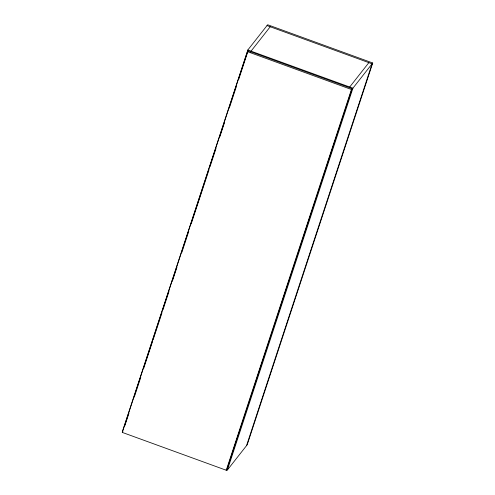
<?xml version="1.0" encoding="UTF-8"?>
<svg xmlns="http://www.w3.org/2000/svg" width="495" height="495" viewBox="0 0 495 495"><rect width="100%" height="100%" fill="white"/><g stroke="black" fill="none" stroke-linecap="round" stroke-linejoin="round"><path stroke-width="0.74" d="M247.859 49.946L122.333 431.745M122.265 432.401L247.457 51.641L248.119 50.799L352.106 88.648L226.92 469.409L226.258 470.25L122.265 432.401L122.927 431.56M124.858 425.688L128.96 413.22M134.269 397.077L140.778 377.27M143.674 368.466L152.596 341.321M153.079 339.855L162.007 312.71M162.973 309.777L168.999 291.431M172.378 281.166L176.963 267.226M181.783 252.549L188.781 231.276M191.194 223.938L209.038 169.649M210.004 166.716L216.037 148.376M219.898 136.639L224.476 122.698M229.303 108.028L236.294 86.749M238.708 79.41L248.119 50.799M250.594 52.581L251.076 51.115L270.227 26.761M226.258 470.25L351.444 89.49L352.106 88.648M246.541 445.63L372.073 63.83L267.009 25.591M372.735 62.989L247.203 444.788L227.36 470.033L226.073 469.563L227.397 469.984L352.923 88.184L247.828 49.989L267.671 24.75L372.735 62.989L352.886 88.234M349.674 87.058L368.855 62.661M247.457 51.641L351.444 89.49"/></g></svg>
